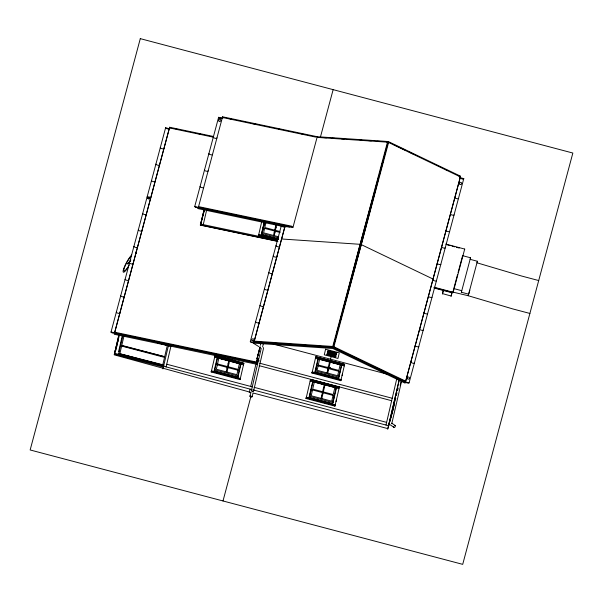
<?xml version="1.0" encoding="UTF-8"?>
<svg xmlns="http://www.w3.org/2000/svg" width="603" height="603" viewBox="0 0 603 603"><rect width="100%" height="100%" fill="white"/><g stroke="black" fill="none" stroke-linecap="round" stroke-linejoin="round"><path stroke-width="0.9" d="M119.801 313.1L119.891 313.123A1.817 0.558 15 0 1 117.917 313.183A1.817 0.558 15 0 1 116.289 312.173L116.334 312.181M128.658 280.207L128.612 280.199A1.817 0.558 15 0 1 126.728 280.274A1.817 0.558 15 0 1 125.1 279.264L125.055 279.257M133.142 263.421L133.067 263.752A1.862 0.573 15 0 1 131.13 263.835A1.862 0.573 15 0 1 129.457 262.802L129.502 262.81M137.424 247.29L137.469 247.305A1.862 0.573 15 0 1 135.539 247.381A1.862 0.573 15 0 1 133.866 246.348L133.911 246.363M146.235 214.382L146.28 214.397A1.862 0.573 15 0 1 144.351 214.48A1.862 0.573 15 0 1 142.677 213.447L142.723 213.454M115.188 350.592L115.768 350.562L119.221 335.72L118.821 335.064L114.359 354.165L163.383 367.129M150.765 197.611L150.69 197.942A1.862 0.573 15 0 1 148.753 198.025A1.862 0.573 15 0 1 147.087 196.993L147.132 197M115.572 349.499L115.987 347.712M118.942 334.936L116.1 347.162L116.778 346.793M155.046 181.48L155.092 181.488A1.862 0.573 15 0 1 153.162 181.571A1.862 0.573 15 0 1 151.489 180.538L151.534 180.553M163.986 148.255L163.903 148.587A1.862 0.573 15 0 1 161.973 148.67A1.862 0.573 15 0 1 160.3 147.629L160.345 147.645M169.639 127.248L114.525 332.992A1.817 0.558 15 0 1 112.648 333.029A1.817 0.558 15 0 1 111.02 332.019L165.621 127.753A1.862 0.573 15 0 0 167.295 128.786A1.862 0.573 15 0 0 169.232 128.703L169.639 127.248L213.56 136.489M118.527 354.315L122.824 335.946M123.909 336.27L119.824 353.757L162.818 364.755L162.644 365.433M198.048 208.593L222.582 116.801L317.246 136.708L388.249 141.524L460.541 176.197L405.359 382.302L333.075 347.63L253.923 342.248L284.948 226.396L284.872 226.886L198.583 208.736L198.048 208.593L198.349 207.387A1.862 0.573 15 0 1 196.42 207.462A1.862 0.573 15 0 1 194.746 206.43L218.61 117.314L222.296 117.932M162.72 365.101L167.438 344.886M208.156 170.717L208.08 171.048A1.862 0.573 15 0 1 206.151 171.131A1.862 0.573 15 0 1 204.477 170.099L204.523 170.106M212.565 154.262L212.49 154.594A1.862 0.573 15 0 1 210.553 154.677A1.862 0.573 15 0 1 208.879 153.644L208.924 153.659M162.968 368.908L168.508 345.18M222.582 116.801L222.213 118.263A1.862 0.573 15 0 1 220.283 118.346A1.817 0.558 15 0 1 218.648 117.366M166.111 366.903L170.89 346.363L157.473 342.813M277.704 241.404L200.452 225.153L200.482 224.21M203.987 209.987L200.498 224.979L277.908 241.26M201.304 221.874L204.213 209.377M203.188 224.942L206.716 209.761M211.412 371.177L215.022 355.664L243.861 363.292L240.25 378.805M211.201 371.991L240.032 379.619L240.19 378.948L211.351 371.32L211.186 372.021L211.48 370.853L214.005 371.516L217.17 357.903M217.645 357.594L214.472 371.199L214.909 369.564M217.525 364.106L216.326 369.247L236.873 374.682L238.064 369.541M218.919 357.941L217.525 363.941L238.072 369.375L239.466 363.375M228.831 360.564L226.238 371.87M258.679 234.763L261.702 221.723M229.555 360.752L226.962 372.059M277.546 239.911L258.619 234.906L258.453 235.6L258.747 234.431L261.265 235.102L264.227 222.394M264.318 222.047L261.265 235.102M264.657 222.243L261.732 234.786L262.177 233.142M264.709 222.032L262.071 233.542L278.036 237.763M264.589 228.545L263.594 232.833L278.729 236.836M265.983 222.379L264.792 227.527L279.928 231.529M240.032 379.619L240.318 378.48L237.793 377.81L241.042 363.895M273.506 235.449L274.561 230.889M274.704 230.142L275.918 224.927M274.222 235.645L276.822 224.339M259.169 322.703L259.215 322.718A1.817 0.558 15 0 1 257.285 322.786A1.817 0.558 15 0 1 255.657 321.776L255.657 321.776M268.026 289.809L267.981 289.802A1.817 0.558 15 0 1 266.096 289.877A1.817 0.558 15 0 1 264.468 288.867L264.423 288.86M272.511 273.023L272.435 273.355A1.817 0.558 15 0 1 270.506 273.423A1.817 0.558 15 0 1 268.87 272.42L268.825 272.405M276.913 256.569L276.837 256.908A1.862 0.573 15 0 1 274.908 256.991A1.862 0.573 15 0 1 273.234 255.951L273.28 255.966M279.671 246.288L279.588 246.619A1.862 0.573 15 0 1 277.659 246.702A1.862 0.573 15 0 1 275.986 245.67L276.031 245.685M281.322 240.213L281.624 238.984L360.127 244.313L374.712 191M257.971 360.21L258.288 358.853L257.029 358.529L260.119 347.682M249.265 392.681L250.102 389.108M250.72 386.433L255.762 364.777M259.878 347.087L256.109 362.674L114.57 332.909M260.292 345.315L260.798 343.484M110.967 332.049L114.645 332.668L114.261 334.235L114.796 334.379L256.87 364.318L257.187 362.961L256.109 362.674M251.534 389.953L261.242 348.315M262.614 346.831L263.436 343.318M253.69 390.548L263.443 348.64L263.27 347.441M306.264 397.686L310.5 379.491L339.338 387.118L335.102 405.306M312.188 372.232L315.799 356.72L344.637 364.348L341.027 379.86M308.857 398.025L312.738 381.382L336.527 387.676L332.645 404.319L335.17 404.982L334.876 406.151L335.042 405.457L306.203 397.829L306.038 398.53L306.332 397.354L308.947 397.679L332.645 404.319M326.834 360.986L341.826 364.905L338.569 378.865L341.087 379.536L340.801 380.704L340.966 380.003L312.128 372.375L311.962 373.076L312.248 371.908L314.774 372.571L317.947 358.958M332.404 403.769L309.331 397.663L313.115 381.42M338.321 378.315L315.256 372.217L318.361 358.86M311.352 389.176L309.656 396.465L332.72 402.563L334.416 395.274M316.974 365.011L315.573 371.018L338.645 377.116L340.039 371.109M312.46 390.254L311.178 395.756L331.718 401.191L332.999 395.681M314.397 381.767L312.686 389.108L333.233 394.543L334.936 387.201M318.098 366.021L317.095 370.302L337.642 375.737L338.637 371.456M319.696 358.996L318.294 364.996L338.841 370.43L340.235 364.431M326.984 354.7L327.919 350.682L336.572 352.966L336.753 352.28L335.63 356.991L326.984 354.7L327.165 354.014L335.818 356.305L335.63 356.991M321.09 398.379L322.597 391.882M322.597 391.731L324.308 384.39M327.007 372.925L328.07 368.365M328.205 367.619L329.607 361.619M330.527 359.192L331.122 356.622M323.321 391.92L325.025 384.586M330.323 361.808L327.731 373.114M321.806 398.568L323.321 392.071M387.48 142.172L388.144 141.878L388.611 142.474M336.188 387.518L332.389 403.806L332.826 402.163M341.486 364.747L338.313 378.36L338.75 376.717M336.067 401.53L336.489 399.699M342.127 375.541L342.549 373.732M385.995 425.047L396.797 378.616M387.684 429.291L399.322 379.279M389.161 423.314L395.395 396.525M395.485 396.186L399.096 380.659M396.344 395.583L396.978 392.855M397.565 390.706L398.199 387.993M401.515 381.435L391.762 423.736L391.694 423.14L395.153 425.477M409.038 382.845A1.817 0.558 15 0 1 407.153 382.928A1.817 0.558 15 0 1 405.525 381.918L460.3 177.335M410.914 361.747L410.839 362.079A1.817 0.558 15 0 0 412.467 363.089A1.817 0.558 15 0 0 414.351 363.006L414.397 363.021M415.196 345.617L415.241 345.625A1.817 0.558 15 0 0 416.877 346.635A1.817 0.558 15 0 0 418.761 346.559L418.806 346.567M424.007 312.708L424.052 312.723A1.817 0.558 15 0 0 425.688 313.733A1.817 0.558 15 0 0 427.572 313.65L427.617 313.666M428.537 295.937L428.462 296.269A1.817 0.558 15 0 0 430.09 297.279A1.817 0.558 15 0 0 431.974 297.196L432.019 297.211M432.72 280.252L433.007 279.023L361.257 244.614L376.204 187.525M432.946 279.483L432.864 279.815A1.817 0.558 15 0 0 434.499 280.825A1.817 0.558 15 0 0 436.384 280.749L436.429 280.757M450.569 213.673L450.486 214.005A1.862 0.573 15 0 0 452.114 215.03A1.862 0.573 15 0 0 454.051 214.947L454.051 214.947M460.541 176.197L460.217 177.674L463.782 178.616L409.075 382.897L405.525 381.918M442.436 294.015L443.265 290.442M451.089 296.307L451.918 292.734L434.017 288M453.222 291.038L453.599 289.402M434.122 287.646L453.049 292.651L453.139 292.259L434.213 287.254M464.611 249.461L464.709 249.069L445.783 244.064M529.894 313.447L512.588 308.872L468.207 295.719L468.569 294.151L461.363 292.244L461.725 290.684L453.795 288.588L457.602 274.357M458.076 272.579L462.607 255.68L470.536 257.775L470.174 259.343L477.38 261.25L477.018 262.81L521.399 275.97L538.705 280.546M119.334 350.954L119.153 351.639L118.655 351.33L122.108 336.482L122.786 336.112M249.936 396.186L250.765 392.983M252.099 396.751L252.928 393.548M334.311 342.881L335.019 340.167M336.678 333.836L337.386 331.122M337.861 329.313L338.569 326.6M339.044 324.798L339.76 322.085M340.228 320.276L342.127 313.04M342.602 311.231L360.127 244.313M376.679 185.709L378.578 178.458M379.053 176.649L380.953 169.398M381.428 167.589L382.845 162.147M250.976 396.314L222.997 500.965M169.533 127.7L114.464 333.353L257.097 363.353M118.467 338.713L114.562 353.268L251.918 389.591M117.856 341.185L114.201 354.828L251.104 392.455M200.271 225.107L204.153 210.613M200.452 225.153L204.093 211.434M215.022 355.664L243.861 363.292M214.005 371.516L237.793 377.81M237.981 375.661L237.537 377.305L240.71 363.692L237.167 362.757M317.246 136.708L293.013 227.195L284.933 226.645L281.315 225.793L250.283 341.645L253.855 342.542A1.817 0.558 15 0 1 251.971 342.625A1.817 0.558 15 0 1 250.343 341.615M253.893 342.594L285.106 225.997M257.029 358.529L260.179 346.755M256.87 364.318L258.288 358.853M320.434 137.054L333.142 89.643M315.799 356.72L344.637 364.348M310.5 379.491L339.338 387.118M314.774 372.571L338.569 378.865M315.241 372.262L315.897 369.82M313.07 381.593L336.142 387.691M309.316 397.709L309.761 396.065M387.548 141.863L332.773 346.461L333.444 346.16L333.904 346.755L388.679 142.165M333.444 346.16L388.144 141.878M341.426 364.966L319.243 359.102M394.611 402.97L388.513 425.718L253.531 390.02M395.093 401.153L395.824 398.417M394.648 403.188L387.842 428.62L252.853 392.922M388.799 425.582L389.53 422.854M390.02 421.03L393.435 408.291M400.121 385.219L401.063 381.676M443.409 290.322L442.527 293.616L451.15 296.035L452.25 291.92M453.049 292.651L464.709 249.069M461.363 292.244L470.536 257.775M477.38 261.25L468.207 295.719L452.974 292.123M468.885 293.729L469.835 290.171M375.209 189.199L377.682 180.161M378.179 178.352L378.918 175.646M379.415 173.837L380.154 171.124M380.651 169.315L381.39 166.609M381.887 164.8L382.626 162.086M334.348 342.888L335.087 340.182M336.821 333.874L337.559 331.168M339.783 323.057L341.758 315.844M342.248 314.042L344.223 306.829M344.72 305.02L361.257 244.614M127.889 263.496L127.715 264.054L130.587 260.7M135.803 253.803L136.512 252.295M135.788 252.031L135.426 252.815M128.891 265.576L129.238 264.973M127.896 263.481L130.828 259.999M128.311 266.488L127.693 267.446A9 1.673 -61.1 0 1 124.173 268.425A9 1.673 -61.1 0 1 131.243 256.071M323.683 137.597L326.487 137.786M332.087 138.17L334.891 138.358M341.434 138.803L344.238 138.992M350.773 139.436L352.642 139.564M360.119 140.069L361.988 140.198M368.531 140.642L371.327 140.831M376.935 141.215L379.739 141.404M386.282 141.848L388.151 141.969M317.065 137.394L388.068 142.21L460.353 176.883M254.255 341.132L333.361 346.499L405.653 381.164M336.195 352.906L328.296 350.818M336.112 353.237L328.22 351.15M336.037 353.577L328.145 351.489M335.961 353.908L328.062 351.82M335.879 354.247L327.987 352.16M331.793 353.742L335.803 354.579M335.728 354.911L327.828 352.823M335.645 355.25L327.753 353.162M335.57 355.582L327.678 353.494M335.494 355.921L327.595 353.833M331.401 355.416L335.411 356.252M229.833 118.791L231.665 119.175M252.808 123.623L257.406 124.587M278.541 129.034L280.38 129.419M301.515 133.866L303.354 134.258M222.401 117.487L315.625 137.092M175.963 129.05L177.802 129.434M198.915 133.874L200.754 134.265M169.458 127.934L213.379 137.175M198.53 206.603L291.754 226.208M198.349 207.289L293.013 227.195M198.244 207.734L289.726 226.977M200.709 224.09L269.827 238.622M256.788 360.368L259.343 360.903M114.751 332.223L256.29 361.988M459.712 177.282L460.255 177.425M222.281 118.105L222.816 118.248M454.971 197.219L454.896 197.55A1.862 0.573 15 0 0 456.524 198.575A1.862 0.573 15 0 0 458.453 198.493L458.408 198.485M216.967 137.808L216.892 138.147A1.862 0.573 15 0 1 214.962 138.23A1.862 0.573 15 0 1 213.289 137.19L213.334 137.205M169.33 128.582L169.873 128.725M165.621 127.753L169.187 128.695M449.597 231.386L449.642 231.401A1.862 0.573 15 0 1 447.712 231.484A1.862 0.573 15 0 1 446.039 230.444M159.576 164.702L159.501 165.041A1.862 0.573 15 0 1 157.571 165.124A1.862 0.573 15 0 1 155.898 164.084L155.943 164.099M447.494 244.931L450.2 245.647M452.001 246.13L454.7 246.838M456.501 247.32L459.207 248.029M445.195 247.841L445.24 247.856A1.862 0.573 15 0 1 443.303 247.931A1.862 0.573 15 0 1 441.63 246.898M200.068 186.553L200.113 186.561A1.817 0.558 15 0 0 201.749 187.571A1.817 0.558 15 0 0 203.633 187.488M437.348 263.029L437.273 263.36A1.862 0.573 15 0 0 438.901 264.385A1.862 0.573 15 0 0 440.831 264.302L440.785 264.295M274.131 224.045L276.769 224.746M278.533 225.213L280.297 225.68M275.367 227.271L276.091 227.459M194.746 206.43L198.304 207.372A1.817 0.558 15 0 1 196.435 207.409A1.817 0.558 15 0 1 194.807 206.399M263.315 228.04L280.169 232.502M274.229 232.328L274.953 232.517M261.747 234.74L278.609 239.203L261.363 234.755L278.089 239.225M258.461 235.577L277.388 240.582M141.954 230.512L141.878 230.851A1.862 0.573 15 0 1 139.941 230.934A1.862 0.573 15 0 1 138.275 229.894L138.321 229.909M419.726 328.839L419.65 329.178A1.817 0.558 15 0 0 421.278 330.18A1.817 0.558 15 0 0 423.163 330.105L423.208 330.112M260.014 305.314L260.059 305.322A1.817 0.558 15 0 0 261.694 306.332A1.817 0.558 15 0 0 263.579 306.249M120.645 295.704L120.69 295.719A1.817 0.558 15 0 0 122.326 296.729A1.817 0.558 15 0 0 124.21 296.646M273.287 344.057L387.767 374.327M315.655 357.285L344.494 364.913M405.593 381.624L405.178 383.078L404.643 382.935L332.871 348.519L254.33 343.182L253.788 343.047L254.074 341.818L333.18 347.185L405.465 381.85M318.022 358.657L325.514 360.526M315.422 358.288L344.26 365.915M327.821 366.963L330.482 367.672M316.816 365.516L339.888 371.614M327.738 369.805L328.462 369.993M314.856 372.277L338.645 378.563M311.97 373.046L340.808 380.674M259.765 363.232L392.229 398.259M259.192 365.682L391.656 400.716M310.357 380.056L339.195 387.684M310.123 381.058L338.961 388.686M214.879 356.23L243.718 363.858M221.195 358.536L223.856 359.237M228.288 360.413L230.957 361.114M218.135 357.835L226.133 359.848M227.828 360.398L240.16 363.662M217.585 357.805L240.665 363.865M214.645 357.232L243.484 364.86M162.878 344.049L166.451 344.991M323.577 387.518L324.301 387.706M228.107 363.692L228.823 363.88M216.047 364.461L239.12 370.559M311.208 389.621L334.281 395.726M226.962 368.742L227.685 368.938M321.814 395.251L322.537 395.44M214.804 369.963L237.868 376.061M121.7 345.715L164.687 356.72L121.791 345.376L121.618 346.054L164.513 357.398M214.48 371.162L237.552 377.259M214.08 371.222L237.876 377.508M308.932 397.724L332.72 404.018M306.045 398.5L334.884 406.12M166.737 364.22L252.401 386.877M254.149 387.337L386.613 422.371M119.658 353.697L163.82 365.373M118.67 353.803L163.73 365.719M327.911 352.491L331.808 353.75M327.519 354.165L331.416 355.423M394.03 144.795L404.96 150.034M409.166 152.054L413.364 154.067M445.308 169.383L446.989 170.189M457.911 175.428L460.436 176.641M393.857 427.293L390.179 424.783M253.629 343.386L258.71 346.529M128.514 266.699A10.372 1.922 -61.1 0 1 123.366 269.805A10.372 1.922 -61.1 0 1 131.68 254.994M394.777 425.356A1.116 0.746 -58.3 0 1 395.319 426.351A1.116 0.746 -58.3 0 1 394.226 427.414A1.116 0.746 -58.3 0 1 393.684 426.419M218.61 117.314A1.862 0.573 15 0 0 220.283 118.346A1.817 0.558 15 0 0 222.16 118.294M284.918 226.743A1.862 0.573 15 0 1 282.98 226.826A1.862 0.573 15 0 1 281.315 225.793M253.682 389.998A1.116 1.063 20.4 0 1 252.333 391.279A1.116 1.063 20.4 0 1 251.813 389.478A1.116 1.048 13.3 0 0 251.707 390.827A1.116 1.048 13.3 0 0 253.102 391.196A1.116 1.048 13.3 0 0 253.69 389.975M251.677 396.186A1.116 0.513 14.5 0 1 251.76 397A1.116 0.513 14.5 0 1 250.102 396.563A1.116 0.513 14.5 0 1 250.599 395.9M325.575 349.235L324.278 354.813L337.974 358.438L339.27 352.853L325.575 349.235M140.295 38.645L30.15 449.966L462.705 564.355L572.85 153.034L140.295 38.645M148.052 198.666A1.116 1.063 13.1 0 0 149.913 198.206A1.116 1.063 13.1 0 0 148.526 196.88A1.116 1.063 13.1 0 0 148.052 198.666M407.643 378.835A1.116 1.063 13.1 0 0 409.505 378.375A1.116 1.063 13.1 0 0 408.118 377.056A1.116 1.063 13.1 0 0 407.643 378.835M461.845 178.699A1.862 0.573 15 0 0 463.782 178.616A1.817 0.558 15 0 1 461.838 178.722A1.817 0.558 15 0 1 460.21 177.719A1.862 0.573 15 0 0 461.845 178.699M459.78 184.149A1.116 1.063 13.1 0 0 461.634 183.689A1.116 1.063 13.1 0 0 460.255 182.37A1.116 1.063 13.1 0 0 459.78 184.149M218.979 121.06A1.116 1.063 13.1 0 0 220.834 120.592A1.116 1.063 13.1 0 0 219.454 119.273A1.116 1.063 13.1 0 0 218.979 121.06M252.107 340.627A1.116 1.063 13.1 0 0 253.969 340.167A1.116 1.063 13.1 0 0 252.582 338.848A1.116 1.063 13.1 0 0 252.107 340.627"/></g></svg>
